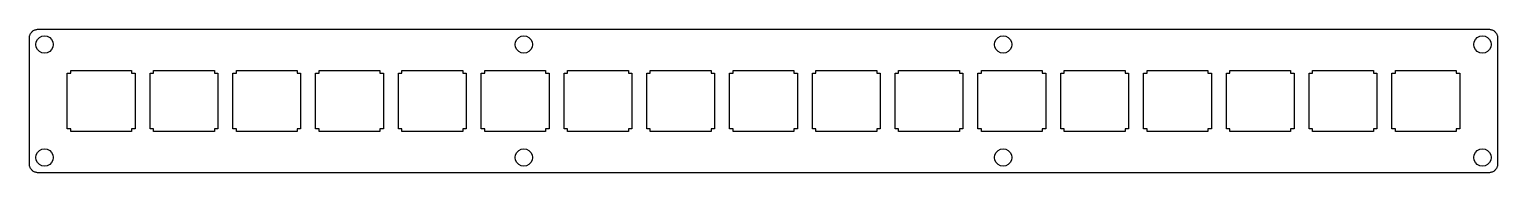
# Model space of a CAD drawing. Extents: x 0 to 338, y 0 to 33.
import ezdxf

# ---------------------------------------------------------------- set-up
doc = ezdxf.new("R2010")
doc.units = 0
doc.layers.get('0').update_dxf_attribs({"linetype": 'CONTINUOUS'})

msp = doc.modelspace()

# ---------------------------------------------------------------- linework, layer by layer
at = {"color": 0}
for p, q in [((0.093707, 31.1561), (0.099219, 31.3145)), ((0.093707, 2.10702), (0.093707, 31.1561)), ((0.099219, 31.3145), (0.118511, 31.4689)), ((0.118511, 31.4689), (0.148828, 31.6246)), ((0.148828, 31.6246), (0.191547, 31.7734)), ((0.191547, 31.7734), (0.245291, 31.9209)), ((0.245291, 31.9209), (0.311437, 32.0656)), ((0.311437, 32.0656), (0.388606, 32.2006)), ((0.388606, 32.2006), (0.475424, 32.3315)), ((0.475424, 32.3315), (0.573264, 32.4542)), ((0.573264, 32.4542), (0.679372, 32.5699)), ((0.679372, 32.5699), (0.795129, 32.676)), ((0.795129, 32.676), (0.917773, 32.7739)), ((0.917773, 32.7739), (1.04869, 32.8607)), ((1.04869, 32.8607), (1.18511, 32.9379)), ((1.18511, 32.9379), (1.32843, 33.0054)), ((1.32843, 33.0054), (1.47588, 33.0577)), ((1.47588, 33.0577), (1.62609, 33.1005)), ((1.62609, 33.1005), (1.78043, 33.1308)), ((1.69223, 30.2741), (1.97611, 30.8322)), ((1.78043, 33.1308), (1.93614, 33.1515)), ((1.93614, 33.1515), (2.09324, 33.1556)), ((1.97611, 30.8322), (2.41708, 31.2732)), ((2.09324, 33.1556), (335.944, 33.1556)), ((2.41708, 31.2732), (2.97518, 31.5571)), ((2.97518, 31.5571), (3.59392, 31.6549)), ((3.59392, 31.6549), (4.21128, 31.5571)), ((4.21128, 31.5571), (4.76938, 31.2732)), ((4.76938, 31.2732), (5.21173, 30.8322)), ((5.21173, 30.8322), (5.49561, 30.2741)), ((111.975, 30.2741), (112.259, 30.8322)), ((112.259, 30.8322), (112.702, 31.2732)), ((112.702, 31.2732), (113.258, 31.5571)), ((113.258, 31.5571), (113.877, 31.6549)), ((113.877, 31.6549), (114.494, 31.5571)), ((114.494, 31.5571), (115.052, 31.2732)), ((115.052, 31.2732), (115.495, 30.8322)), ((115.495, 30.8322), (115.778, 30.2741)), ((222.258, 30.2741), (222.542, 30.8322)), ((222.542, 30.8322), (222.984, 31.2732)), ((222.984, 31.2732), (223.543, 31.5571)), ((223.543, 31.5571), (224.161, 31.6549)), ((224.161, 31.6549), (224.779, 31.5571)), ((224.779, 31.5571), (225.335, 31.2732)), ((225.335, 31.2732), (225.779, 30.8322)), ((225.779, 30.8322), (226.063, 30.2741)), ((332.541, 30.2741), (332.825, 30.8322)), ((332.825, 30.8322), (333.267, 31.2732)), ((333.267, 31.2732), (333.825, 31.5571)), ((333.825, 31.5571), (334.444, 31.6549)), ((334.444, 31.6549), (335.062, 31.5571)), ((335.062, 31.5571), (335.62, 31.2732)), ((335.62, 31.2732), (336.062, 30.8322)), ((335.944, 33.1556), (336.101, 33.1515)), ((336.062, 30.8322), (336.346, 30.2741)), ((336.101, 33.1515), (336.257, 33.1308)), ((336.257, 33.1308), (336.411, 33.1005)), ((336.411, 33.1005), (336.562, 33.0577)), ((336.562, 33.0577), (336.708, 33.0054)), ((336.708, 33.0054), (336.852, 32.9379)), ((336.852, 32.9379), (336.988, 32.8607)), ((336.988, 32.8607), (337.119, 32.7739)), ((337.119, 32.7739), (337.243, 32.676)), ((337.243, 32.676), (337.358, 32.5699)), ((337.358, 32.5699), (337.465, 32.4542)), ((337.465, 32.4542), (337.561, 32.3315)), ((337.561, 32.3315), (337.648, 32.2006)), ((337.648, 32.2006), (337.725, 32.0656)), ((337.725, 32.0656), (337.792, 31.9209)), ((337.792, 31.9209), (337.845, 31.7734)), ((337.845, 31.7734), (337.888, 31.6246)), ((337.888, 31.6246), (337.918, 31.4689)), ((337.918, 31.4689), (337.938, 31.3145)), ((337.938, 31.3145), (337.943, 31.1561)), ((337.943, 31.1561), (337.943, 2.10702)), ((1.59439, 29.6554), (1.69223, 30.2741)), ((1.69223, 29.038), (1.59439, 29.6554)), ((1.97611, 28.4799), (1.69223, 29.038)), ((2.41708, 28.039), (1.97611, 28.4799)), ((2.97518, 27.7551), (2.41708, 28.039)), ((3.59392, 27.6572), (2.97518, 27.7551)), ((4.21128, 27.7551), (3.59392, 27.6572)), ((4.76938, 28.039), (4.21128, 27.7551)), ((5.21173, 28.4799), (4.76938, 28.039)), ((5.49561, 29.038), (5.21173, 28.4799)), ((5.49561, 30.2741), (5.59347, 29.6554)), ((5.59347, 29.6554), (5.49561, 29.038)), ((111.877, 29.6554), (111.975, 30.2741)), ((111.975, 29.038), (111.877, 29.6554)), ((112.259, 28.4799), (111.975, 29.038)), ((112.702, 28.039), (112.259, 28.4799)), ((113.258, 27.7551), (112.702, 28.039)), ((113.877, 27.6572), (113.258, 27.7551)), ((114.494, 27.7551), (113.877, 27.6572)), ((115.052, 28.039), (114.494, 27.7551)), ((115.495, 28.4799), (115.052, 28.039)), ((115.778, 29.038), (115.495, 28.4799)), ((115.778, 30.2741), (115.877, 29.6554)), ((115.877, 29.6554), (115.778, 29.038)), ((222.16, 29.6554), (222.258, 30.2741)), ((222.258, 29.038), (222.16, 29.6554)), ((222.542, 28.4799), (222.258, 29.038)), ((222.984, 28.039), (222.542, 28.4799)), ((223.543, 27.7551), (222.984, 28.039)), ((224.161, 27.6572), (223.543, 27.7551)), ((224.779, 27.7551), (224.161, 27.6572)), ((225.335, 28.039), (224.779, 27.7551)), ((225.779, 28.4799), (225.335, 28.039)), ((226.063, 29.038), (225.779, 28.4799)), ((226.063, 30.2741), (226.161, 29.6554)), ((226.161, 29.6554), (226.063, 29.038)), ((332.443, 29.6554), (332.541, 30.2741)), ((332.541, 29.038), (332.443, 29.6554)), ((332.825, 28.4799), (332.541, 29.038)), ((333.267, 28.039), (332.825, 28.4799)), ((333.825, 27.7551), (333.267, 28.039)), ((334.444, 27.6572), (333.825, 27.7551)), ((335.062, 27.7551), (334.444, 27.6572)), ((335.62, 28.039), (335.062, 27.7551)), ((336.062, 28.4799), (335.62, 28.039)), ((336.346, 29.038), (336.062, 28.4799)), ((336.346, 30.2741), (336.444, 29.6554)), ((336.444, 29.6554), (336.346, 29.038)), ((8.81807, 10.2306), (8.81807, 23.0312)), ((8.81807, 23.0312), (9.6187, 23.0312)), ((9.6187, 23.0312), (9.6187, 23.6306)), ((9.6187, 23.6306), (23.6182, 23.6306)), ((23.6182, 23.6306), (23.6182, 23.0312)), ((23.6182, 23.0312), (24.4189, 23.0312)), ((24.4189, 23.0312), (24.4189, 10.2306)), ((27.8681, 10.2306), (27.8681, 23.0312)), ((27.8681, 23.0312), (28.6687, 23.0312)), ((28.6687, 23.0312), (28.6687, 23.6306)), ((28.6687, 23.6306), (42.6681, 23.6306)), ((42.6681, 23.6306), (42.6681, 23.0312)), ((42.6681, 23.0312), (43.4689, 23.0312)), ((43.4689, 23.0312), (43.4689, 10.2306)), ((46.918, 10.2306), (46.918, 23.0312)), ((46.918, 23.0312), (47.7188, 23.0312)), ((47.7188, 23.0312), (47.7188, 23.6306)), ((47.7188, 23.6306), (61.7181, 23.6306)), ((61.7181, 23.6306), (61.7181, 23.0312)), ((61.7181, 23.0312), (62.5189, 23.0312)), ((62.5189, 23.0312), (62.5189, 10.2306)), ((65.968, 10.2306), (65.968, 23.0312)), ((65.968, 23.0312), (66.7688, 23.0312)), ((66.7688, 23.0312), (66.7688, 23.6306)), ((66.7688, 23.6306), (80.7681, 23.6306)), ((80.7681, 23.6306), (80.7681, 23.0312)), ((80.7681, 23.0312), (81.5689, 23.0312)), ((81.5689, 23.0312), (81.5689, 10.2306)), ((85.018, 10.2306), (85.018, 23.0312)), ((85.018, 23.0312), (85.8188, 23.0312)), ((85.8188, 23.0312), (85.8188, 23.6306)), ((85.8188, 23.6306), (99.8181, 23.6306)), ((99.8181, 23.6306), (99.8181, 23.0312)), ((99.8181, 23.0312), (100.619, 23.0312)), ((100.619, 23.0312), (100.619, 10.2306)), ((104.068, 10.2306), (104.068, 23.0312)), ((104.068, 23.0312), (104.869, 23.0312)), ((104.869, 23.0312), (104.869, 23.6306)), ((104.869, 23.6306), (118.868, 23.6306)), ((118.868, 23.6306), (118.868, 23.0312)), ((118.868, 23.0312), (119.669, 23.0312)), ((119.669, 23.0312), (119.669, 10.2306)), ((123.118, 10.2306), (123.118, 23.0312)), ((123.118, 23.0312), (123.919, 23.0312)), ((123.919, 23.0312), (123.919, 23.6306)), ((123.919, 23.6306), (137.918, 23.6306)), ((137.918, 23.6306), (137.918, 23.0312)), ((137.918, 23.0312), (138.719, 23.0312)), ((138.719, 23.0312), (138.719, 10.2306)), ((142.168, 10.2306), (142.168, 23.0312)), ((142.168, 23.0312), (142.969, 23.0312)), ((142.969, 23.0312), (142.969, 23.6306)), ((142.969, 23.6306), (156.968, 23.6306)), ((156.968, 23.6306), (156.968, 23.0312)), ((156.968, 23.0312), (157.769, 23.0312)), ((157.769, 23.0312), (157.769, 10.2306)), ((161.218, 10.2306), (161.218, 23.0312)), ((161.218, 23.0312), (162.019, 23.0312)), ((162.019, 23.0312), (162.019, 23.6306)), ((162.019, 23.6306), (176.018, 23.6306)), ((176.018, 23.6306), (176.018, 23.0312)), ((176.018, 23.0312), (176.819, 23.0312)), ((176.819, 23.0312), (176.819, 10.2306)), ((180.268, 10.2306), (180.268, 23.0312)), ((180.268, 23.0312), (181.069, 23.0312)), ((181.069, 23.0312), (181.069, 23.6306)), ((181.069, 23.6306), (195.068, 23.6306)), ((195.068, 23.6306), (195.068, 23.0312)), ((195.068, 23.0312), (195.869, 23.0312)), ((195.869, 23.0312), (195.869, 10.2306)), ((199.318, 10.2306), (199.318, 23.0312)), ((199.318, 23.0312), (200.119, 23.0312)), ((200.119, 23.0312), (200.119, 23.6306)), ((200.119, 23.6306), (214.118, 23.6306)), ((214.118, 23.6306), (214.118, 23.0312)), ((214.118, 23.0312), (214.919, 23.0312)), ((214.919, 23.0312), (214.919, 10.2306)), ((218.368, 10.2306), (218.368, 23.0312)), ((218.368, 23.0312), (219.169, 23.0312)), ((219.169, 23.0312), (219.169, 23.6306)), ((219.169, 23.6306), (233.168, 23.6306)), ((233.168, 23.6306), (233.168, 23.0312)), ((233.168, 23.0312), (233.969, 23.0312)), ((233.969, 23.0312), (233.969, 10.2306)), ((237.418, 10.2306), (237.418, 23.0312)), ((237.418, 23.0312), (238.219, 23.0312)), ((238.219, 23.0312), (238.219, 23.6306)), ((238.219, 23.6306), (252.218, 23.6306)), ((252.218, 23.6306), (252.218, 23.0312)), ((252.218, 23.0312), (253.019, 23.0312)), ((253.019, 23.0312), (253.019, 10.2306)), ((256.468, 10.2306), (256.468, 23.0312)), ((256.468, 23.0312), (257.269, 23.0312)), ((257.269, 23.0312), (257.269, 23.6306)), ((257.269, 23.6306), (271.268, 23.6306)), ((271.268, 23.6306), (271.268, 23.0312)), ((271.268, 23.0312), (272.069, 23.0312)), ((272.069, 23.0312), (272.069, 10.2306)), ((275.518, 10.2306), (275.518, 23.0312)), ((275.518, 23.0312), (276.319, 23.0312)), ((276.319, 23.0312), (276.319, 23.6306)), ((276.319, 23.6306), (290.318, 23.6306)), ((290.318, 23.6306), (290.318, 23.0312)), ((290.318, 23.0312), (291.119, 23.0312)), ((291.119, 23.0312), (291.119, 10.2306)), ((294.568, 10.2306), (294.568, 23.0312)), ((294.568, 23.0312), (295.369, 23.0312)), ((295.369, 23.0312), (295.369, 23.6306)), ((295.369, 23.6306), (309.368, 23.6306)), ((309.368, 23.6306), (309.368, 23.0312)), ((309.368, 23.0312), (310.169, 23.0312)), ((310.169, 23.0312), (310.169, 10.2306)), ((313.618, 10.2306), (313.618, 23.0312)), ((313.618, 23.0312), (314.419, 23.0312)), ((314.419, 23.0312), (314.419, 23.6306)), ((314.419, 23.6306), (328.418, 23.6306)), ((328.418, 23.6306), (328.418, 23.0312)), ((328.418, 23.0312), (329.219, 23.0312)), ((329.219, 23.0312), (329.219, 10.2306)), ((9.6187, 10.2306), (8.81807, 10.2306)), ((9.6187, 9.63249), (9.6187, 10.2306)), ((24.4189, 10.2306), (23.6182, 10.2306)), ((23.6182, 10.2306), (23.6182, 9.63249)), ((28.6687, 10.2306), (27.8681, 10.2306)), ((28.6687, 9.63249), (28.6687, 10.2306)), ((43.4689, 10.2306), (42.6681, 10.2306)), ((42.6681, 10.2306), (42.6681, 9.63249)), ((47.7188, 10.2306), (46.918, 10.2306)), ((47.7188, 9.63249), (47.7188, 10.2306)), ((62.5189, 10.2306), (61.7181, 10.2306)), ((61.7181, 10.2306), (61.7181, 9.63249)), ((66.7688, 10.2306), (65.968, 10.2306)), ((66.7688, 9.63249), (66.7688, 10.2306)), ((81.5689, 10.2306), (80.7681, 10.2306)), ((80.7681, 10.2306), (80.7681, 9.63249)), ((85.8188, 10.2306), (85.018, 10.2306)), ((85.8188, 9.63249), (85.8188, 10.2306)), ((100.619, 10.2306), (99.8181, 10.2306)), ((99.8181, 10.2306), (99.8181, 9.63249)), ((104.869, 10.2306), (104.068, 10.2306)), ((104.869, 9.63249), (104.869, 10.2306)), ((119.669, 10.2306), (118.868, 10.2306)), ((118.868, 10.2306), (118.868, 9.63249)), ((123.919, 10.2306), (123.118, 10.2306)), ((123.919, 9.63249), (123.919, 10.2306)), ((138.719, 10.2306), (137.918, 10.2306)), ((137.918, 10.2306), (137.918, 9.63249)), ((142.969, 10.2306), (142.168, 10.2306)), ((142.969, 9.63249), (142.969, 10.2306)), ((157.769, 10.2306), (156.968, 10.2306)), ((156.968, 10.2306), (156.968, 9.63249)), ((162.019, 10.2306), (161.218, 10.2306)), ((162.019, 9.63249), (162.019, 10.2306)), ((176.819, 10.2306), (176.018, 10.2306)), ((176.018, 10.2306), (176.018, 9.63249)), ((181.069, 10.2306), (180.268, 10.2306)), ((181.069, 9.63249), (181.069, 10.2306)), ((195.869, 10.2306), (195.068, 10.2306)), ((195.068, 10.2306), (195.068, 9.63249)), ((200.119, 10.2306), (199.318, 10.2306)), ((200.119, 9.63249), (200.119, 10.2306)), ((214.919, 10.2306), (214.118, 10.2306)), ((214.118, 10.2306), (214.118, 9.63249)), ((219.169, 10.2306), (218.368, 10.2306)), ((219.169, 9.63249), (219.169, 10.2306)), ((233.969, 10.2306), (233.168, 10.2306)), ((233.168, 10.2306), (233.168, 9.63249)), ((238.219, 10.2306), (237.418, 10.2306)), ((238.219, 9.63249), (238.219, 10.2306)), ((253.019, 10.2306), (252.218, 10.2306)), ((252.218, 10.2306), (252.218, 9.63249)), ((257.269, 10.2306), (256.468, 10.2306)), ((257.269, 9.63249), (257.269, 10.2306)), ((272.069, 10.2306), (271.268, 10.2306)), ((271.268, 10.2306), (271.268, 9.63249)), ((276.319, 10.2306), (275.518, 10.2306)), ((276.319, 9.63249), (276.319, 10.2306)), ((291.119, 10.2306), (290.318, 10.2306)), ((290.318, 10.2306), (290.318, 9.63249)), ((295.369, 10.2306), (294.568, 10.2306)), ((295.369, 9.63249), (295.369, 10.2306)), ((310.169, 10.2306), (309.368, 10.2306)), ((309.368, 10.2306), (309.368, 9.63249)), ((314.419, 10.2306), (313.618, 10.2306)), ((314.419, 9.63249), (314.419, 10.2306)), ((329.219, 10.2306), (328.418, 10.2306)), ((328.418, 10.2306), (328.418, 9.63249)), ((23.6182, 9.63249), (9.6187, 9.63249)), ((42.6681, 9.63249), (28.6687, 9.63249)), ((61.7181, 9.63249), (47.7188, 9.63249)), ((80.7681, 9.63249), (66.7688, 9.63249)), ((99.8181, 9.63249), (85.8188, 9.63249)), ((118.868, 9.63249), (104.869, 9.63249)), ((137.918, 9.63249), (123.919, 9.63249)), ((156.968, 9.63249), (142.969, 9.63249)), ((176.018, 9.63249), (162.019, 9.63249)), ((195.068, 9.63249), (181.069, 9.63249)), ((214.118, 9.63249), (200.119, 9.63249)), ((233.168, 9.63249), (219.169, 9.63249)), ((252.218, 9.63249), (238.219, 9.63249)), ((271.268, 9.63249), (257.269, 9.63249)), ((290.318, 9.63249), (276.319, 9.63249)), ((309.368, 9.63249), (295.369, 9.63249)), ((328.418, 9.63249), (314.419, 9.63249)), ((1.59439, 3.60634), (1.69223, 4.22508)), ((1.69223, 2.98897), (1.59439, 3.60634)), ((1.69223, 4.22508), (1.97611, 4.78317)), ((1.97611, 4.78317), (2.41708, 5.22552)), ((2.41708, 5.22552), (2.97518, 5.50803)), ((2.97518, 5.50803), (3.59392, 5.60723)), ((3.59392, 5.60723), (4.21128, 5.50803)), ((4.21128, 5.50803), (4.76938, 5.22552)), ((4.76938, 5.22552), (5.21173, 4.78317)), ((5.21173, 4.78317), (5.49561, 4.22508)), ((5.49561, 4.22508), (5.59347, 3.60634)), ((5.59347, 3.60634), (5.49561, 2.98897)), ((111.877, 3.60634), (111.975, 4.22508)), ((111.975, 2.98897), (111.877, 3.60634)), ((111.975, 4.22508), (112.259, 4.78317)), ((112.259, 4.78317), (112.702, 5.22552)), ((112.702, 5.22552), (113.258, 5.50803)), ((113.258, 5.50803), (113.877, 5.60723)), ((113.877, 5.60723), (114.494, 5.50803)), ((114.494, 5.50803), (115.052, 5.22552)), ((115.052, 5.22552), (115.495, 4.78317)), ((115.495, 4.78317), (115.778, 4.22508)), ((115.778, 4.22508), (115.877, 3.60634)), ((115.877, 3.60634), (115.778, 2.98897)), ((222.16, 3.60634), (222.258, 4.22508)), ((222.258, 2.98897), (222.16, 3.60634)), ((222.258, 4.22508), (222.542, 4.78317)), ((222.542, 4.78317), (222.984, 5.22552)), ((222.984, 5.22552), (223.543, 5.50803)), ((223.543, 5.50803), (224.161, 5.60723)), ((224.161, 5.60723), (224.779, 5.50803)), ((224.779, 5.50803), (225.335, 5.22552)), ((225.335, 5.22552), (225.779, 4.78317)), ((225.779, 4.78317), (226.063, 4.22508)), ((226.063, 4.22508), (226.161, 3.60634)), ((226.161, 3.60634), (226.063, 2.98897)), ((332.443, 3.60634), (332.541, 4.22508)), ((332.541, 2.98897), (332.443, 3.60634)), ((332.541, 4.22508), (332.825, 4.78317)), ((332.825, 4.78317), (333.267, 5.22552)), ((333.267, 5.22552), (333.825, 5.50803)), ((333.825, 5.50803), (334.444, 5.60723)), ((334.444, 5.60723), (335.062, 5.50803)), ((335.062, 5.50803), (335.62, 5.22552)), ((335.62, 5.22552), (336.062, 4.78317)), ((336.062, 4.78317), (336.346, 4.22508)), ((336.346, 4.22508), (336.444, 3.60634)), ((336.444, 3.60634), (336.346, 2.98897)), ((0.099219, 1.94855), (0.093707, 2.10702)), ((0.118511, 1.79283), (0.099219, 1.94855)), ((0.148828, 1.63987), (0.118511, 1.79283)), ((0.191547, 1.48828), (0.148828, 1.63987)), ((0.245291, 1.34221), (0.191547, 1.48828)), ((0.311437, 1.19889), (0.245291, 1.34221)), ((0.388606, 1.06247), (0.311437, 1.19889)), ((0.475424, 0.931556), (0.388606, 1.06247)), ((0.573264, 0.806154), (0.475424, 0.931556)), ((0.679372, 0.693152), (0.573264, 0.806154)), ((0.795129, 0.584288), (0.679372, 0.693152)), ((0.917773, 0.489204), (0.795129, 0.584288)), ((1.04869, 0.402389), (0.917773, 0.489204)), ((1.18511, 0.323839), (1.04869, 0.402389)), ((1.32843, 0.257693), (1.18511, 0.323839)), ((1.47588, 0.20395), (1.32843, 0.257693)), ((1.62609, 0.16123), (1.47588, 0.20395)), ((1.78043, 0.130914), (1.62609, 0.16123)), ((1.97611, 2.43086), (1.69223, 2.98897)), ((1.93614, 0.111621), (1.78043, 0.130914)), ((2.09324, 0.107487), (1.93614, 0.111621)), ((2.41708, 1.98851), (1.97611, 2.43086)), ((335.944, 0.107487), (2.09324, 0.107487)), ((2.97518, 1.70326), (2.41708, 1.98851)), ((3.59392, 1.60679), (2.97518, 1.70326)), ((4.21128, 1.70326), (3.59392, 1.60679)), ((4.76938, 1.98851), (4.21128, 1.70326)), ((5.21173, 2.43086), (4.76938, 1.98851)), ((5.49561, 2.98897), (5.21173, 2.43086)), ((112.259, 2.43086), (111.975, 2.98897)), ((112.702, 1.98851), (112.259, 2.43086)), ((113.258, 1.70326), (112.702, 1.98851)), ((113.877, 1.60679), (113.258, 1.70326)), ((114.494, 1.70326), (113.877, 1.60679)), ((115.052, 1.98851), (114.494, 1.70326)), ((115.495, 2.43086), (115.052, 1.98851)), ((115.778, 2.98897), (115.495, 2.43086)), ((222.542, 2.43086), (222.258, 2.98897)), ((222.984, 1.98851), (222.542, 2.43086)), ((223.543, 1.70326), (222.984, 1.98851)), ((224.161, 1.60679), (223.543, 1.70326)), ((224.779, 1.70326), (224.161, 1.60679)), ((225.335, 1.98851), (224.779, 1.70326)), ((225.779, 2.43086), (225.335, 1.98851)), ((226.063, 2.98897), (225.779, 2.43086)), ((332.825, 2.43086), (332.541, 2.98897)), ((333.267, 1.98851), (332.825, 2.43086)), ((333.825, 1.70326), (333.267, 1.98851)), ((334.444, 1.60679), (333.825, 1.70326)), ((335.062, 1.70326), (334.444, 1.60679)), ((335.62, 1.98851), (335.062, 1.70326)), ((336.062, 2.43086), (335.62, 1.98851)), ((336.101, 0.111621), (335.944, 0.107487)), ((336.346, 2.98897), (336.062, 2.43086)), ((336.257, 0.130914), (336.101, 0.111621)), ((336.411, 0.16123), (336.257, 0.130914)), ((336.562, 0.20395), (336.411, 0.16123)), ((336.708, 0.257693), (336.562, 0.20395)), ((336.852, 0.323839), (336.708, 0.257693)), ((336.988, 0.402389), (336.852, 0.323839)), ((337.119, 0.489204), (336.988, 0.402389)), ((337.243, 0.584288), (337.119, 0.489204)), ((337.358, 0.693152), (337.243, 0.584288)), ((337.465, 0.806154), (337.358, 0.693152)), ((337.561, 0.931556), (337.465, 0.806154)), ((337.648, 1.06247), (337.561, 0.931556)), ((337.725, 1.19889), (337.648, 1.06247)), ((337.792, 1.34221), (337.725, 1.19889)), ((337.845, 1.48828), (337.792, 1.34221)), ((337.888, 1.63987), (337.845, 1.48828)), ((337.918, 1.79283), (337.888, 1.63987)), ((337.938, 1.94855), (337.918, 1.79283)), ((337.943, 2.10702), (337.938, 1.94855))]:
    msp.add_line(p, q, dxfattribs=at)

doc.saveas('drawing.dxf')
